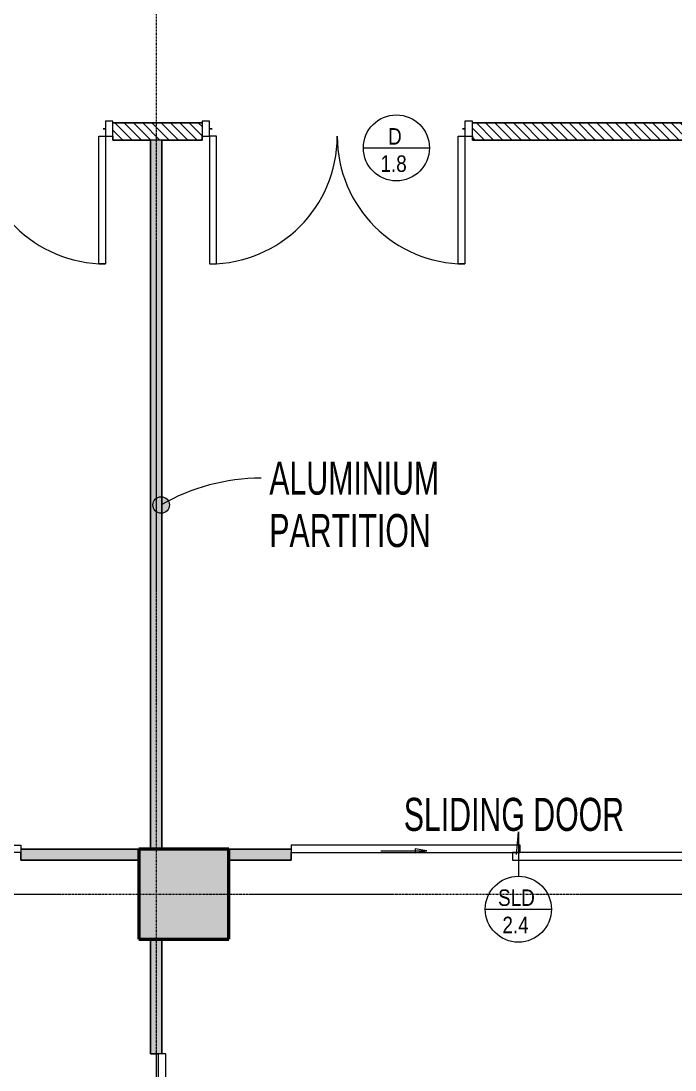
# Model space of a CAD drawing. Header units: millimetres. Extents: x -25222 to 91371, y -63339 to 20835.
# Drawn here: x 20835 to 25191, y -42562 to -35570 of the extents above; entities that cross this region are included whole.
import ezdxf

# ---------------------------------------------------------------- set-up
doc = ezdxf.new("R2010")
doc.units = ezdxf.units.MM
doc.linetypes.add('Grid Line', pattern=[22.225, 12.7, -3.175, 3.175, -3.175])
for name, color, linetype, lineweight in [('A-DETL-GENF', 92, 'Continuous', 5), ('A-DOOR', 31, 'Continuous', 5), ('A-DOOR-FRAM', 31, 'Continuous', 5), ('A-DOOR-IDEN', 31, 'Continuous', 9), ('A-WALL', 113, 'Continuous', 5), ('A-WALL-PATT', 111, 'Continuous', 25), ('G-ANNO-TEXT', 231, 'Continuous', 9), ('S-COLS', 52, 'Continuous', 5), ('S-GRID', 1, 'Continuous', 9)]:
    doc.layers.add(name, color=color, linetype=linetype, lineweight=lineweight)
doc.styles.add('Swis721 Cn BT', font='swissc.ttf', dxfattribs={"width": 0.8, "height": 220})
doc.styles.add('Swis721 Cn BT_7', font='swissc.ttf', dxfattribs={"height": 110})

# ---------------------------------------------------------------- blocks, each defined once
blk = doc.blocks.new('M_Concrete-Rectangular-Column - 600 x 600-V1-4_ FOURTH FLOOR - GA PLAN')
at = {"layer": 'S-COLS'}
blk.add_hatch(color=55, dxfattribs=at).paths.add_polyline_path([(300, 300), (-300, 300), (-300, -300), (300, -300)], flags=0)
at = {"layer": 'S-COLS', "color": 250, "lineweight": 50}
for p, q in [((300, 300), (-300, 300)), ((-300, 300), (-300, -300)), ((300, -300), (300, 300)), ((-300, -300), (300, -300))]:
    blk.add_line(p, q, dxfattribs=at)
blk = doc.blocks.new('M_Door-Passage-Double-Flush - D 1_80-11714184-4_ FOURTH FLOOR - GA PLAN')
at = {"layer": 'A-DOOR'}
for p, q in [((-850, 38.85), (-850, 888.85)), ((-850, 888.85), (-805, 888.85)), ((-805, 888.85), (-805, 38.85)), ((850, 888.85), (805, 888.85)), ((805, 888.85), (805, 38.85)), ((850, 38.85), (850, 888.85)), ((-805, 38.85), (-850, 38.85)), ((805, 38.85), (850, 38.85))]:
    blk.add_line(p, q, dxfattribs=at)
for centre, start, end in [((-850, 38.85), 0, 90), ((850, 38.85), 90, 180)]:
    blk.add_arc(centre, 850, start, end, dxfattribs=at)
at = {"layer": 'A-DOOR-FRAM'}
for p, q in [((-850, 38.85), (-900, 38.85)), ((-900, 38.85), (-900, -61.15)), ((-850, -10.9125), (-850, 38.85)), ((850, 38.85), (850, -10.9125)), ((900, 38.85), (850, 38.85)), ((900, -61.15), (900, 38.85)), ((-900, -61.15), (-850, -61.15)), ((-834.125, -10.9125), (-850, -10.9125)), ((-850, -61.15), (-850, -11.9375)), ((-850, -11.9375), (-834.125, -11.9375)), ((-834.125, -11.9375), (-834.125, -10.9125)), ((850, -10.9125), (834.125, -10.9125)), ((834.125, -10.9125), (834.125, -11.9375)), ((834.125, -11.9375), (850, -11.9375)), ((850, -11.9375), (850, -61.15)), ((850, -61.15), (900, -61.15))]:
    blk.add_line(p, q, dxfattribs=at)
blk = doc.blocks.new('Door-Double-Sliding - 68_ x 80_-16895391-4_ FOURTH FLOOR - GA PLAN')
at = {"layer": 'A-DETL-GENF'}
blk.add_hatch(color=256, dxfattribs=at).paths.add_polyline_path([(674.1, 115.1), (666.2, 113.7), (674.1, 113.7)], flags=0)
for p, q in [((674.1, 115.1), (597.6, 101.6)), ((902.4, 101.6), (597.6, 101.6)), ((597.6, 101.6), (674.1, 88.1)), ((674.1, 88.1), (674.1, 115.1))]:
    blk.add_line(p, q, dxfattribs=at)
at = {"layer": 'A-DOOR'}
for p, q in [((25.4, 164.5), (-1500, 164.5)), ((-1500, 164.5), (-1500, 113.7)), ((25.4, 113.7), (25.4, 164.5)), ((-1500, 113.7), (25.4, 113.7)), ((1500, 113.7), (-25.4, 113.7)), ((-25.4, 113.7), (-25.4, 62.9)), ((1500, 62.9), (1500, 113.7)), ((-25.4, 62.9), (1500, 62.9))]:
    blk.add_line(p, q, dxfattribs=at)
blk = doc.blocks.new('Door-Double-Sliding - 68_ x 80_-16895464-4_ FOURTH FLOOR - GA PLAN')
at = {"layer": 'A-DETL-GENF'}
blk.add_hatch(color=256, dxfattribs=at).paths.add_polyline_path([(674.1, -115.1), (674.1, -113.7), (666.2, -113.7)], flags=0)
for p, q in [((597.6, -101.6), (674.1, -88.1)), ((902.4, -101.6), (597.6, -101.6)), ((674.1, -115.1), (597.6, -101.6)), ((674.1, -88.1), (674.1, -115.1))]:
    blk.add_line(p, q, dxfattribs=at)
at = {"layer": 'A-DOOR'}
for p, q in [((-25.4, -62.9), (1500, -62.9)), ((-25.4, -113.7), (-25.4, -62.9)), ((1500, -62.9), (1500, -113.7)), ((-1500, -113.7), (25.4, -113.7)), ((-1500, -164.5), (-1500, -113.7)), ((1500, -113.7), (-25.4, -113.7)), ((25.4, -113.7), (25.4, -164.5)), ((25.4, -164.5), (-1500, -164.5))]:
    blk.add_line(p, q, dxfattribs=at)
blk = doc.blocks.new('M_Door Tag type 3 - M_Door Tag type 3-9039904-4_ FOURTH FLOOR - GA PLAN')
at = {"layer": 'A-DOOR-IDEN'}
blk.add_line((-1.883, 0.286), (2.117, 0.286), dxfattribs=at)
blk.add_circle((0.117, 0.286), 2, dxfattribs=at)

msp = doc.modelspace()

# ---------------------------------------------------------------- hatches: boundary and pattern name
at = {"layer": 'A-WALL-PATT', "lineweight": 5}
h = msp.add_hatch(dxfattribs=at)
h.set_pattern_fill('FP_1', color=9, style=0, pattern_type=2)
h.set_pattern_definition([(315, (14219.89, -54691.457), (30.86945, 30.86945), [])])
h.paths.add_polyline_path([(26185.1, -36363.7), (29435.1, -36363.7), (29435.1, -36248.7), (23841.7, -36248.7), (23841.7, -36363.7), (26110.1, -36363.7)], flags=0)
h.paths.add_polyline_path([(22016.6, -36363.7), (22041.7, -36363.7), (22041.7, -36248.7), (21447.6, -36248.7), (21447.6, -36363.7), (21772.6, -36363.7)], flags=0)
h.paths.add_polyline_path([(18889.2, -36363.7), (19647.6, -36363.7), (19647.6, -36248.7), (14035.1, -36248.7), (14035.1, -36363.7), (15216.4, -36363.7)], flags=0)
h = msp.add_hatch(color=171, dxfattribs=at)
h.paths.add_polyline_path([(21735.1, -46253.7), (21772.6, -46253.7), (21772.6, -45453.7), (21697.6, -45453.7), (21697.6, -46253.7)], flags=0)
h.paths.add_polyline_path([(21697.6, -42453.7), (21772.6, -42453.7), (21772.6, -41688.7), (21697.6, -41688.7), (21697.6, -42295.5)], flags=0)
h.paths.add_polyline_path([(21697.6, -41088.7), (21772.6, -41088.7), (21772.6, -36363.7), (21697.6, -36363.7), (21697.6, -37034.7)], flags=0)
h = msp.add_hatch(color=171, dxfattribs=at)
h.paths.add_polyline_path([(29417.3, -41163.7), (29435.1, -41163.7), (29435.1, -41088.7), (25635.1, -41088.7), (25635.1, -41163.7), (28805.1, -41163.7)], flags=0)
h.paths.add_polyline_path([(20835.1, -41163.7), (21620.1, -41163.7), (21620.1, -41088.7), (20835.1, -41088.7)], flags=0)
h.paths.add_polyline_path([(22635.1, -41163.7), (22635.1, -41088.7), (22220.1, -41088.7), (22220.1, -41163.7), (22561.9, -41163.7)], flags=0)
h.paths.add_polyline_path([(14035.1, -41163.7), (17835.1, -41163.7), (17835.1, -41088.7), (14035.1, -41088.7), (14035.1, -41112.9)], flags=0)
at = {"layer": 'G-ANNO-TEXT'}
h = msp.add_hatch(color=130, dxfattribs=at)
edge = h.paths.add_edge_path(flags=0)
edge.add_arc((21768.8, -38795.9), 55, 0, 360)

# ---------------------------------------------------------------- linework, layer by layer
at = {"layer": 'A-DOOR-IDEN'}
for p, q in [((24135.1, -41126.2), (24148, -40974.8)), ((24148, -40974.8), (24148, -41269.8))]:
    msp.add_line(p, q, dxfattribs=at)
at = {"layer": 'A-WALL', "lineweight": 25}
for p, q in [((22041.7, -36248.7), (21447.6, -36248.7)), ((29435.1, -36248.7), (23841.7, -36248.7)), ((21447.6, -36338.7), (21447.6, -36363.7)), ((22041.7, -36363.7), (22041.7, -36338.7)), ((23841.7, -36338.7), (23841.7, -36363.7)), ((21447.6, -36363.7), (21697.6, -36363.7)), ((21697.6, -36363.7), (21697.6, -41088.7)), ((21772.6, -36363.7), (22041.7, -36363.7)), ((21772.6, -41088.7), (21772.6, -36363.7)), ((23841.7, -36363.7), (26110.1, -36363.7)), ((21620.1, -41088.7), (20835.1, -41088.7)), ((22635.1, -41088.7), (22220.1, -41088.7)), ((20835.1, -41112.9), (20835.1, -41163.7)), ((20835.1, -41163.7), (21620.1, -41163.7)), ((22220.1, -41163.7), (22635.1, -41163.7)), ((22635.1, -41163.7), (22635.1, -41112.9)), ((21697.6, -41688.7), (21697.6, -42453.7)), ((21772.6, -42453.7), (21772.6, -41688.7)), ((21697.6, -42453.7), (21748.4, -42453.7))]:
    msp.add_line(p, q, dxfattribs=at)
at = {"layer": 'A-WALL'}
msp.add_line((21772.6, -36363.7), (21697.6, -36363.7), dxfattribs=at)
at = {"layer": 'G-ANNO-TEXT', "color": 130}
msp.add_circle((21768.8, -38795.9), 55, dxfattribs=at)
msp.add_arc((22434.2, -39943.9), 1326.9, 90, 120.09716, dxfattribs=at)
at = {"layer": 'S-GRID', "linetype": 'Grid Line'}
for p, q in [((21735.1, 20089.7), (21735.1, -62440.6)), ((-24562.2, -41388.7), (90711.2, -41388.7))]:
    msp.add_line(p, q, dxfattribs=at)

# ---------------------------------------------------------------- block references
at = {"layer": 'A-DOOR'}
for name, p, rotation in [('M_Door-Passage-Double-Flush - D 1_80-11714184-4_ FOURTH FLOOR - GA PLAN', (20547.6, -36299.9), 180), ('M_Door-Passage-Double-Flush - D 1_80-11714184-4_ FOURTH FLOOR - GA PLAN', (22941.7, -36299.9), 180), ('Door-Double-Sliding - 68_ x 80_-16895391-4_ FOURTH FLOOR - GA PLAN', (24135.1, -40999.2), 180), ('Door-Double-Sliding - 68_ x 80_-16895391-4_ FOURTH FLOOR - GA PLAN', (21862.1, -43953.7), 89.9999999999999)]:
    msp.add_blockref(name, p, dxfattribs=dict(at, rotation=rotation))
msp.add_blockref('Door-Double-Sliding - 68_ x 80_-16895464-4_ FOURTH FLOOR - GA PLAN', (19335.1, -40999.2), dxfattribs=at)
at = {"layer": 'A-DOOR-IDEN', "xscale": 110, "yscale": 110, "zscale": 110}
for p in [(23322.6, -36447.3), (24135.1, -41521.3)]:
    msp.add_blockref('M_Door Tag type 3 - M_Door Tag type 3-9039904-4_ FOURTH FLOOR - GA PLAN', p, dxfattribs=at)
at = {"layer": 'S-COLS', "rotation": 270.0000048256586}
msp.add_blockref('M_Concrete-Rectangular-Column - 600 x 600-V1-4_ FOURTH FLOOR - GA PLAN', (21920.1, -41388.7), dxfattribs=at)

# ---------------------------------------------------------------- texts
at = {"layer": 'A-DOOR-IDEN', "char_height": 110, "attachment_point": 1, "style": 'Swis721 Cn BT_7'}
for s, insert, width in [('D', (23280.2, -36284.1), 105.823), ('1.8', (23229.2, -36466), 220.464), ('SLD', (24012.6, -41358), 291.013), ('2.4', (24041.7, -41539.9), 220.464)]:
    msp.add_mtext(s, dxfattribs=dict(at, insert=insert, width=width))
at = {"layer": 'G-ANNO-TEXT', "color": 7, "char_height": 220, "attachment_point": 1, "style": 'Swis721 Cn BT'}
for s, insert, width in [('ALUMINIUM ', (22489.2, -38507), 1396.86), ('PARTITION', (22489.2, -38856.2), 1185.215), ('SLIDING DOOR', (23384.7, -40747.9), 1622.616)]:
    msp.add_mtext(s, dxfattribs=dict(at, insert=insert, width=width))

doc.saveas('drawing.dxf')
